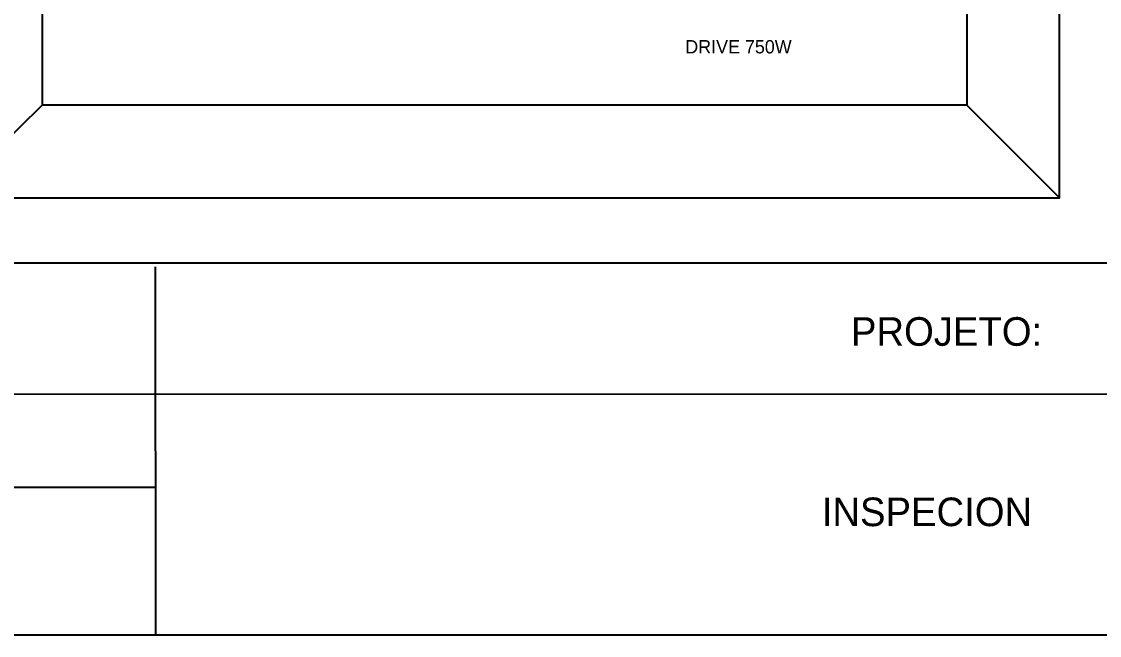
# Model space of a CAD drawing. Extents: x -891 to 6596, y -1 to 298.
# Drawn here: x -356.9 to -243.8, y -0.8 to 63.7 of the extents above; entities that cross this region are included whole.
import ezdxf

# ---------------------------------------------------------------- set-up
doc = ezdxf.new("R2010")
doc.units = 0
doc.header["$MEASUREMENT"] = 0
doc.dimstyles.get("Standard").update_dxf_attribs({"dimtxt": 0.18, "dimasz": 0.18, "dimexe": 0.18, "dimexo": 0.0625, "dimgap": 0.09, "dimtad": 0, "dimtih": 1, "dimtoh": 1, "dimdec": 4, "dimzin": 0, "dimdsep": 46, "dimtxsty": 'Standard', "dimcen": 0.09, "dimadec": 0, "dimazin": 0, "dimtfac": 1, "dimtdec": 4, "dimtofl": 0, "dimtmove": 0, "dimatfit": 3, "dimfxl": 1, "dimtolj": 1, "dimtzin": 0, "dimarcsym": 0})

# ---------------------------------------------------------------- blocks, each defined once
blk = doc.blocks.new('*D12')
at = {"color": 0, "lineweight": -2, "transparency": 16777216}
for p, q in [((-241.78, 239.5), (-87.73, 239.5)), ((-100.23, 214.5), (-100.23, 70.17)), ((-241.78, 45.17), (-87.73, 45.17))]:
    blk.add_line(p, q, dxfattribs=at)
at = {"color": 0, "lineweight": 18, "transparency": 16777216}
for points in [[(-104.4, 214.5), (-96.06, 214.5), (-100.23, 239.5)], [(-104.4, 70.17), (-96.06, 70.17), (-100.23, 45.17)]]:
    blk.add_solid(points, dxfattribs=at)
at = {"layer": 'Defpoints', "color": 0, "lineweight": 18, "transparency": 16777216}
for p in [(-248.03, 239.5), (-248.03, 45.17), (-100.23, 45.17)]:
    blk.add_point(p, dxfattribs=at)
at = {"color": 0, "transparency": 16777216, "insert": (-118.98, 142.33), "char_height": 25, "attachment_point": 5, "rotation": 90}
blk.add_mtext('1000', dxfattribs=at)

msp = doc.modelspace()

# ---------------------------------------------------------------- linework, layer by layer
at = {"color": 40, "true_color": 0xf8d731}
for p, q in [((-354.903, 229.779), (-354.713, 54.877)), ((-257.748, 229.686), (-257.734, 54.882)), ((-354.713, 54.877), (-364.63, 45.166)), ((-257.734, 54.882), (-354.713, 54.877)), ((-257.734, 54.882), (-248.032, 45.166))]:
    msp.add_line(p, q, dxfattribs=at)
for p, q in [((-248.032, 45.166), (-248.032, 54.882)), ((-342.813, -0.758), (-342.822, 37.912)), ((-458.544, -0.69), (-38.544, -0.69))]:
    msp.add_line(p, q)
at = {"linetype": 'Continuous'}
for p, q in [((-458.384, 38.325), (-38.546, 38.328)), ((-86.376, 24.57), (-412.192, 24.533)), ((-412.097, 14.796), (-342.817, 14.81))]:
    msp.add_line(p, q, dxfattribs=at)
msp.add_lwpolyline([(-364.63, 45.166), (-248.032, 45.166), (-248.032, 239.496), (-364.63, 239.496)], close=True)

# ---------------------------------------------------------------- texts
for s, p in [('PROJETO:', (-269.896, 29.639)), ('INSPECION', (-272.957, 10.713))]:
    msp.add_text(s, height=3).set_placement(p)
at = {"color": 40, "true_color": 0xf8d731, "insert": (-287.267, 61.72), "char_height": 1.40268, "attachment_point": 1}
msp.add_mtext_dynamic_manual_height_columns('DRIVE 750W ', width=14.18486, gutter_width=7.013, heights=[0], dxfattribs=at)

# ---------------------------------------------------------------- dimensions: what is measured, and where the dimension line sits
dim = msp.add_linear_dim(base=(-100.229, 45.166), p1=(-248.032, 239.496), p2=(-248.032, 45.166), angle=90, text='1000', dimstyle='Standard', override={"dimscale": 10, "dimtxt": 2.5, "dimasz": 2.5, "dimexe": 1.25, "dimexo": 0.625, "dimgap": 0.625, "dimtad": 1, "dimtih": 0, "dimtoh": 0, "dimdec": 2, "dimzin": 8, "dimdsep": 44, "dimcen": 2.5, "dimtdec": 2, "dimtofl": 1, "dimtolj": 0, "dimtzin": 8})
dim.commit()
dim.dimension.update_dxf_attribs({"geometry": '*D12', "text_midpoint": (-118.979, 142.331)})

doc.saveas('drawing.dxf')
